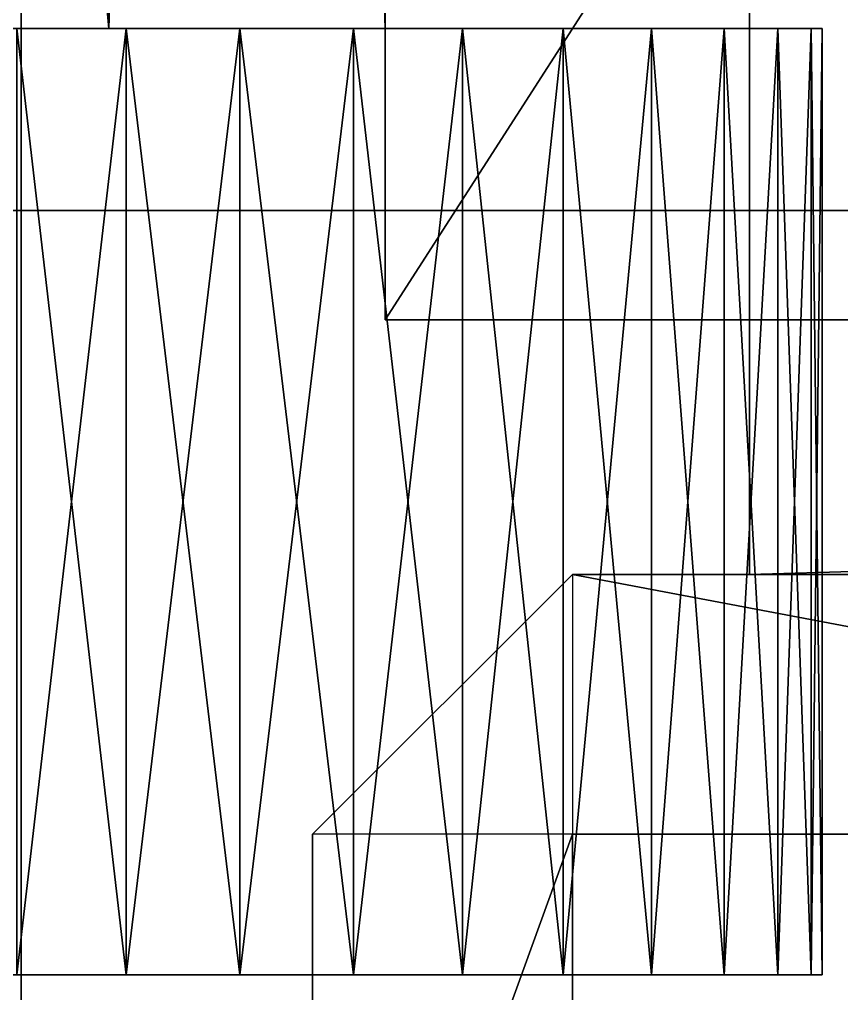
# Model space of a CAD drawing. Header units: millimetres. Extents: x -18 to 4450, y -985 to 970.
# Drawn here: x 1119.95 to 1142.53, y -856.52 to -829.75 of the extents above; entities that cross this region are included whole.
import ezdxf

# ---------------------------------------------------------------- set-up
doc = ezdxf.new("R2010")
doc.units = ezdxf.units.MM
for name, color, linetype in [('body__left_beltline_trim_front_door', 9, 'CONTINUOUS'), ('body__left_door_hinge_pin_cap_1', 9, 'CONTINUOUS'), ('body__left_door_hinge_pin_cap_2', 9, 'CONTINUOUS'), ('body__left_door_hinge_pin_cap_3', 9, 'CONTINUOUS'), ('body__left_door_hinge_pin_cap_4', 9, 'CONTINUOUS'), ('body__left_door_vertical_shut_gap_front', 250, 'CONTINUOUS'), ('body__left_front_fender', 40, 'CONTINUOUS'), ('body__left_side_step_tread_strip_1', 9, 'CONTINUOUS'), ('hard_top__left_roof_gutter_front_end_cap', 9, 'CONTINUOUS'), ('mechanical_clearance__front_steering_lock_sweep_left', 7, 'CONTINUOUS'), ('running_gear__front_left_tire_tire', 250, 'CONTINUOUS')]:
    doc.layers.add(name, color=color, linetype=linetype)

msp = doc.modelspace()

# ---------------------------------------------------------------- linework, layer by layer
at = {"layer": 'body__left_beltline_trim_front_door'}
for points in [[(1139.999986, -845.000029, 1118.000031), (1139.999986, -845.000029, 1146.000028), (1139.999986, -823.000014, 1146.000028)], [(1139.999986, -845.000029, 1118.000031), (1139.999986, -823.000014, 1146.000028), (1139.999986, -823.000014, 1118.000031)], [(1139.999986, -845.000029, 1146.000028), (1919.999957, -845.000029, 1146.000028), (1919.999957, -823.000014, 1146.000028)], [(1139.999986, -845.000029, 1146.000028), (1919.999957, -823.000014, 1146.000028), (1139.999986, -823.000014, 1146.000028)], [(1139.999986, -845.000029, 1118.000031), (1139.999986, -823.000014, 1118.000031), (1919.999957, -823.000014, 1118.000031)], [(1139.999986, -845.000029, 1118.000031), (1919.999957, -823.000014, 1118.000031), (1919.999957, -845.000029, 1118.000031)], [(1139.999986, -845.000029, 1118.000031), (1919.999957, -845.000029, 1118.000031), (1919.999957, -845.000029, 1146.000028)], [(1139.999986, -845.000029, 1118.000031), (1919.999957, -845.000029, 1146.000028), (1139.999986, -845.000029, 1146.000028)]]:
    msp.add_3dface(points, dxfattribs=at)
at = {"layer": 'body__left_door_hinge_pin_cap_1'}
for points in [[(1126.000047, -829.999983, 819.999993), (1110.307455, -829.999983, 823.121428), (1110.000014, -829.999983, 819.999993)], [(1126.000047, -829.999983, 819.999993), (1110.000014, -829.999983, 819.999993), (1110.307455, -829.999983, 816.878557)], [(1126.000047, -829.999983, 819.999993), (1111.217976, -829.999983, 826.12294), (1110.307455, -829.999983, 823.121428)], [(1126.000047, -829.999983, 819.999993), (1110.307455, -829.999983, 816.878557), (1111.217976, -829.999983, 813.877046)], [(1126.000047, -829.999983, 819.999993), (1112.696528, -829.999983, 828.889132), (1111.217976, -829.999983, 826.12294)], [(1126.000047, -829.999983, 819.999993), (1111.217976, -829.999983, 813.877046), (1112.696528, -829.999983, 811.110854)], [(1126.000047, -829.999983, 819.999993), (1114.686251, -829.999983, 831.313729), (1112.696528, -829.999983, 828.889132)], [(1126.000047, -829.999983, 819.999993), (1112.696528, -829.999983, 811.110854), (1114.686251, -829.999983, 808.686316)], [(1126.000047, -829.999983, 819.999993), (1117.110848, -829.999983, 833.303511), (1114.686251, -829.999983, 831.313729)], [(1126.000047, -829.999983, 819.999993), (1114.686251, -829.999983, 808.686316), (1117.110848, -829.999983, 806.696475)], [(1126.000047, -829.999983, 819.999993), (1119.8771, -829.999983, 834.782064), (1117.110848, -829.999983, 833.303511)], [(1126.000047, -829.999983, 819.999993), (1117.110848, -829.999983, 806.696475), (1119.8771, -829.999983, 805.217922)], [(1122.878551, -856.000006, 835.692585), (1122.878551, -829.999983, 835.692585), (1119.8771, -829.999983, 834.782064)], [(1122.878551, -856.000006, 835.692585), (1119.8771, -829.999983, 834.782064), (1119.8771, -856.000006, 834.782064)], [(1126.000047, -829.999983, 819.999993), (1122.878551, -829.999983, 835.692585), (1119.8771, -829.999983, 834.782064)], [(1119.8771, -856.000006, 805.217922), (1119.8771, -829.999983, 805.217922), (1122.878551, -829.999983, 804.307461)], [(1119.8771, -856.000006, 805.217922), (1122.878551, -829.999983, 804.307461), (1122.878551, -856.000006, 804.307461)], [(1126.000047, -829.999983, 819.999993), (1119.8771, -829.999983, 805.217922), (1122.878551, -829.999983, 804.307461)], [(1126.000047, -856.000006, 836.000025), (1126.000047, -829.999983, 836.000025), (1122.878551, -829.999983, 835.692585)], [(1126.000047, -856.000006, 836.000025), (1122.878551, -829.999983, 835.692585), (1122.878551, -856.000006, 835.692585)], [(1126.000047, -829.999983, 819.999993), (1126.000047, -829.999983, 836.000025), (1122.878551, -829.999983, 835.692585)], [(1122.878551, -856.000006, 804.307461), (1122.878551, -829.999983, 804.307461), (1126.000047, -829.999983, 804.00002)], [(1122.878551, -856.000006, 804.307461), (1126.000047, -829.999983, 804.00002), (1126.000047, -856.000006, 804.00002)], [(1126.000047, -829.999983, 819.999993), (1122.878551, -829.999983, 804.307461), (1126.000047, -829.999983, 804.00002)], [(1126.000047, -829.999983, 819.999993), (1141.99996, -829.999983, 819.999993), (1141.692519, -829.999983, 823.121428)], [(1126.000047, -829.999983, 819.999993), (1141.692519, -829.999983, 823.121428), (1140.782118, -829.999983, 826.12294)], [(1126.000047, -829.999983, 819.999993), (1140.782118, -829.999983, 826.12294), (1139.303565, -829.999983, 828.889132)], [(1126.000047, -829.999983, 819.999993), (1139.303565, -829.999983, 828.889132), (1137.313724, -829.999983, 831.313729)], [(1126.000047, -829.999983, 819.999993), (1137.313724, -829.999983, 831.313729), (1134.889126, -829.999983, 833.303511)], [(1126.000047, -829.999983, 819.999993), (1134.889126, -829.999983, 833.303511), (1132.122993, -829.999983, 834.782064)], [(1126.000047, -829.999983, 819.999993), (1132.122993, -829.999983, 834.782064), (1129.121423, -829.999983, 835.692585)], [(1129.121423, -856.000006, 835.692585), (1129.121423, -829.999983, 835.692585), (1126.000047, -829.999983, 836.000025)], [(1129.121423, -856.000006, 835.692585), (1126.000047, -829.999983, 836.000025), (1126.000047, -856.000006, 836.000025)], [(1126.000047, -829.999983, 819.999993), (1129.121423, -829.999983, 835.692585), (1126.000047, -829.999983, 836.000025)], [(1126.000047, -856.000006, 804.00002), (1126.000047, -829.999983, 804.00002), (1129.121423, -829.999983, 804.307461)], [(1126.000047, -856.000006, 804.00002), (1129.121423, -829.999983, 804.307461), (1129.121423, -856.000006, 804.307461)], [(1126.000047, -829.999983, 819.999993), (1126.000047, -829.999983, 804.00002), (1129.121423, -829.999983, 804.307461)], [(1126.000047, -829.999983, 819.999993), (1129.121423, -829.999983, 804.307461), (1132.122993, -829.999983, 805.217922)], [(1126.000047, -829.999983, 819.999993), (1132.122993, -829.999983, 805.217922), (1134.889126, -829.999983, 806.696475)], [(1126.000047, -829.999983, 819.999993), (1134.889126, -829.999983, 806.696475), (1137.313724, -829.999983, 808.686316)], [(1126.000047, -829.999983, 819.999993), (1137.313724, -829.999983, 808.686316), (1139.303565, -829.999983, 811.110854)], [(1126.000047, -829.999983, 819.999993), (1139.303565, -829.999983, 811.110854), (1140.782118, -829.999983, 813.877046)], [(1126.000047, -829.999983, 819.999993), (1140.782118, -829.999983, 813.877046), (1141.692519, -829.999983, 816.878557)], [(1126.000047, -829.999983, 819.999993), (1141.692519, -829.999983, 816.878557), (1141.99996, -829.999983, 819.999993)], [(1132.122993, -856.000006, 834.782064), (1132.122993, -829.999983, 834.782064), (1129.121423, -829.999983, 835.692585)], [(1132.122993, -856.000006, 834.782064), (1129.121423, -829.999983, 835.692585), (1129.121423, -856.000006, 835.692585)], [(1129.121423, -856.000006, 804.307461), (1129.121423, -829.999983, 804.307461), (1132.122993, -829.999983, 805.217922)], [(1129.121423, -856.000006, 804.307461), (1132.122993, -829.999983, 805.217922), (1132.122993, -856.000006, 805.217922)], [(1134.889126, -856.000006, 833.303511), (1134.889126, -829.999983, 833.303511), (1132.122993, -829.999983, 834.782064)], [(1134.889126, -856.000006, 833.303511), (1132.122993, -829.999983, 834.782064), (1132.122993, -856.000006, 834.782064)], [(1132.122993, -856.000006, 805.217922), (1132.122993, -829.999983, 805.217922), (1134.889126, -829.999983, 806.696475)], [(1132.122993, -856.000006, 805.217922), (1134.889126, -829.999983, 806.696475), (1134.889126, -856.000006, 806.696475)], [(1137.313724, -856.000006, 831.313729), (1137.313724, -829.999983, 831.313729), (1134.889126, -829.999983, 833.303511)], [(1137.313724, -856.000006, 831.313729), (1134.889126, -829.999983, 833.303511), (1134.889126, -856.000006, 833.303511)], [(1134.889126, -856.000006, 806.696475), (1134.889126, -829.999983, 806.696475), (1137.313724, -829.999983, 808.686316)], [(1134.889126, -856.000006, 806.696475), (1137.313724, -829.999983, 808.686316), (1137.313724, -856.000006, 808.686316)], [(1139.303565, -856.000006, 828.889132), (1139.303565, -829.999983, 828.889132), (1137.313724, -829.999983, 831.313729)], [(1139.303565, -856.000006, 828.889132), (1137.313724, -829.999983, 831.313729), (1137.313724, -856.000006, 831.313729)], [(1137.313724, -856.000006, 808.686316), (1137.313724, -829.999983, 808.686316), (1139.303565, -829.999983, 811.110854)], [(1137.313724, -856.000006, 808.686316), (1139.303565, -829.999983, 811.110854), (1139.303565, -856.000006, 811.110854)], [(1140.782118, -856.000006, 826.12294), (1140.782118, -829.999983, 826.12294), (1139.303565, -829.999983, 828.889132)], [(1140.782118, -856.000006, 826.12294), (1139.303565, -829.999983, 828.889132), (1139.303565, -856.000006, 828.889132)], [(1139.303565, -856.000006, 811.110854), (1139.303565, -829.999983, 811.110854), (1140.782118, -829.999983, 813.877046)], [(1139.303565, -856.000006, 811.110854), (1140.782118, -829.999983, 813.877046), (1140.782118, -856.000006, 813.877046)], [(1141.692519, -856.000006, 823.121428), (1141.692519, -829.999983, 823.121428), (1140.782118, -829.999983, 826.12294)], [(1141.692519, -856.000006, 823.121428), (1140.782118, -829.999983, 826.12294), (1140.782118, -856.000006, 826.12294)], [(1140.782118, -856.000006, 813.877046), (1140.782118, -829.999983, 813.877046), (1141.692519, -829.999983, 816.878557)], [(1140.782118, -856.000006, 813.877046), (1141.692519, -829.999983, 816.878557), (1141.692519, -856.000006, 816.878557)], [(1141.99996, -856.000006, 819.999993), (1141.99996, -829.999983, 819.999993), (1141.692519, -829.999983, 823.121428)], [(1141.99996, -856.000006, 819.999993), (1141.692519, -829.999983, 823.121428), (1141.692519, -856.000006, 823.121428)], [(1141.692519, -856.000006, 816.878557), (1141.692519, -829.999983, 816.878557), (1141.99996, -829.999983, 819.999993)], [(1141.692519, -856.000006, 816.878557), (1141.99996, -829.999983, 819.999993), (1141.99996, -856.000006, 819.999993)], [(1126.000047, -856.000006, 819.999993), (1110.000014, -856.000006, 819.999993), (1110.307455, -856.000006, 823.121428)], [(1126.000047, -856.000006, 819.999993), (1110.307455, -856.000006, 816.878557), (1110.000014, -856.000006, 819.999993)], [(1126.000047, -856.000006, 819.999993), (1110.307455, -856.000006, 823.121428), (1111.217976, -856.000006, 826.12294)], [(1126.000047, -856.000006, 819.999993), (1111.217976, -856.000006, 813.877046), (1110.307455, -856.000006, 816.878557)], [(1126.000047, -856.000006, 819.999993), (1111.217976, -856.000006, 826.12294), (1112.696528, -856.000006, 828.889132)], [(1126.000047, -856.000006, 819.999993), (1112.696528, -856.000006, 811.110854), (1111.217976, -856.000006, 813.877046)], [(1126.000047, -856.000006, 819.999993), (1112.696528, -856.000006, 828.889132), (1114.686251, -856.000006, 831.313729)], [(1126.000047, -856.000006, 819.999993), (1114.686251, -856.000006, 808.686316), (1112.696528, -856.000006, 811.110854)], [(1126.000047, -856.000006, 819.999993), (1114.686251, -856.000006, 831.313729), (1117.110848, -856.000006, 833.303511)], [(1126.000047, -856.000006, 819.999993), (1117.110848, -856.000006, 806.696475), (1114.686251, -856.000006, 808.686316)], [(1126.000047, -856.000006, 819.999993), (1117.110848, -856.000006, 833.303511), (1119.8771, -856.000006, 834.782064)], [(1126.000047, -856.000006, 819.999993), (1119.8771, -856.000006, 805.217922), (1117.110848, -856.000006, 806.696475)], [(1126.000047, -856.000006, 819.999993), (1119.8771, -856.000006, 834.782064), (1122.878551, -856.000006, 835.692585)], [(1126.000047, -856.000006, 819.999993), (1122.878551, -856.000006, 804.307461), (1119.8771, -856.000006, 805.217922)], [(1126.000047, -856.000006, 819.999993), (1122.878551, -856.000006, 835.692585), (1126.000047, -856.000006, 836.000025)], [(1126.000047, -856.000006, 819.999993), (1126.000047, -856.000006, 804.00002), (1122.878551, -856.000006, 804.307461)], [(1126.000047, -856.000006, 819.999993), (1141.692519, -856.000006, 823.121428), (1141.99996, -856.000006, 819.999993)], [(1126.000047, -856.000006, 819.999993), (1140.782118, -856.000006, 826.12294), (1141.692519, -856.000006, 823.121428)], [(1126.000047, -856.000006, 819.999993), (1139.303565, -856.000006, 828.889132), (1140.782118, -856.000006, 826.12294)], [(1126.000047, -856.000006, 819.999993), (1137.313724, -856.000006, 831.313729), (1139.303565, -856.000006, 828.889132)], [(1126.000047, -856.000006, 819.999993), (1134.889126, -856.000006, 833.303511), (1137.313724, -856.000006, 831.313729)], [(1126.000047, -856.000006, 819.999993), (1132.122993, -856.000006, 834.782064), (1134.889126, -856.000006, 833.303511)], [(1126.000047, -856.000006, 819.999993), (1129.121423, -856.000006, 835.692585), (1132.122993, -856.000006, 834.782064)], [(1126.000047, -856.000006, 819.999993), (1126.000047, -856.000006, 836.000025), (1129.121423, -856.000006, 835.692585)], [(1126.000047, -856.000006, 819.999993), (1129.121423, -856.000006, 804.307461), (1126.000047, -856.000006, 804.00002)], [(1126.000047, -856.000006, 819.999993), (1132.122993, -856.000006, 805.217922), (1129.121423, -856.000006, 804.307461)], [(1126.000047, -856.000006, 819.999993), (1134.889126, -856.000006, 806.696475), (1132.122993, -856.000006, 805.217922)], [(1126.000047, -856.000006, 819.999993), (1137.313724, -856.000006, 808.686316), (1134.889126, -856.000006, 806.696475)], [(1126.000047, -856.000006, 819.999993), (1139.303565, -856.000006, 811.110854), (1137.313724, -856.000006, 808.686316)], [(1126.000047, -856.000006, 819.999993), (1140.782118, -856.000006, 813.877046), (1139.303565, -856.000006, 811.110854)], [(1126.000047, -856.000006, 819.999993), (1141.692519, -856.000006, 816.878557), (1140.782118, -856.000006, 813.877046)], [(1126.000047, -856.000006, 819.999993), (1141.99996, -856.000006, 819.999993), (1141.692519, -856.000006, 816.878557)]]:
    msp.add_3dface(points, dxfattribs=at)
at = {"layer": 'body__left_door_hinge_pin_cap_2'}
for points in [[(1126.000047, -829.999983, 930.000007), (1110.307455, -829.999983, 933.121443), (1110.000014, -829.999983, 930.000007)], [(1126.000047, -829.999983, 930.000007), (1110.000014, -829.999983, 930.000007), (1110.307455, -829.999983, 926.878572)], [(1126.000047, -829.999983, 930.000007), (1111.217976, -829.999983, 936.122954), (1110.307455, -829.999983, 933.121443)], [(1126.000047, -829.999983, 930.000007), (1110.307455, -829.999983, 926.878572), (1111.217976, -829.999983, 923.87706)], [(1126.000047, -829.999983, 930.000007), (1112.696528, -829.999983, 938.889146), (1111.217976, -829.999983, 936.122954)], [(1126.000047, -829.999983, 930.000007), (1111.217976, -829.999983, 923.87706), (1112.696528, -829.999983, 921.110868)], [(1126.000047, -829.999983, 930.000007), (1114.686251, -829.999983, 941.313684), (1112.696528, -829.999983, 938.889146)], [(1126.000047, -829.999983, 930.000007), (1112.696528, -829.999983, 921.110868), (1114.686251, -829.999983, 918.686271)], [(1126.000047, -829.999983, 930.000007), (1117.110848, -829.999983, 943.303525), (1114.686251, -829.999983, 941.313684)], [(1126.000047, -829.999983, 930.000007), (1114.686251, -829.999983, 918.686271), (1117.110848, -829.999983, 916.696489)], [(1126.000047, -829.999983, 930.000007), (1119.8771, -829.999983, 944.782078), (1117.110848, -829.999983, 943.303525)], [(1126.000047, -829.999983, 930.000007), (1117.110848, -829.999983, 916.696489), (1119.8771, -829.999983, 915.217936)], [(1122.878551, -856.000006, 945.692539), (1122.878551, -829.999983, 945.692539), (1119.8771, -829.999983, 944.782078)], [(1122.878551, -856.000006, 945.692539), (1119.8771, -829.999983, 944.782078), (1119.8771, -856.000006, 944.782078)], [(1126.000047, -829.999983, 930.000007), (1122.878551, -829.999983, 945.692539), (1119.8771, -829.999983, 944.782078)], [(1119.8771, -856.000006, 915.217936), (1119.8771, -829.999983, 915.217936), (1122.878551, -829.999983, 914.307415)], [(1119.8771, -856.000006, 915.217936), (1122.878551, -829.999983, 914.307415), (1122.878551, -856.000006, 914.307415)], [(1126.000047, -829.999983, 930.000007), (1119.8771, -829.999983, 915.217936), (1122.878551, -829.999983, 914.307415)], [(1126.000047, -856.000006, 945.99998), (1126.000047, -829.999983, 945.99998), (1122.878551, -829.999983, 945.692539)], [(1126.000047, -856.000006, 945.99998), (1122.878551, -829.999983, 945.692539), (1122.878551, -856.000006, 945.692539)], [(1126.000047, -829.999983, 930.000007), (1126.000047, -829.999983, 945.99998), (1122.878551, -829.999983, 945.692539)], [(1122.878551, -856.000006, 914.307415), (1122.878551, -829.999983, 914.307415), (1126.000047, -829.999983, 913.999975)], [(1122.878551, -856.000006, 914.307415), (1126.000047, -829.999983, 913.999975), (1126.000047, -856.000006, 913.999975)], [(1126.000047, -829.999983, 930.000007), (1122.878551, -829.999983, 914.307415), (1126.000047, -829.999983, 913.999975)], [(1126.000047, -829.999983, 930.000007), (1141.99996, -829.999983, 930.000007), (1141.692519, -829.999983, 933.121443)], [(1126.000047, -829.999983, 930.000007), (1141.692519, -829.999983, 933.121443), (1140.782118, -829.999983, 936.122954)], [(1126.000047, -829.999983, 930.000007), (1140.782118, -829.999983, 936.122954), (1139.303565, -829.999983, 938.889146)], [(1126.000047, -829.999983, 930.000007), (1139.303565, -829.999983, 938.889146), (1137.313724, -829.999983, 941.313684)], [(1126.000047, -829.999983, 930.000007), (1137.313724, -829.999983, 941.313684), (1134.889126, -829.999983, 943.303525)], [(1126.000047, -829.999983, 930.000007), (1134.889126, -829.999983, 943.303525), (1132.122993, -829.999983, 944.782078)], [(1126.000047, -829.999983, 930.000007), (1132.122993, -829.999983, 944.782078), (1129.121423, -829.999983, 945.692539)], [(1129.121423, -856.000006, 945.692539), (1129.121423, -829.999983, 945.692539), (1126.000047, -829.999983, 945.99998)], [(1129.121423, -856.000006, 945.692539), (1126.000047, -829.999983, 945.99998), (1126.000047, -856.000006, 945.99998)], [(1126.000047, -829.999983, 930.000007), (1129.121423, -829.999983, 945.692539), (1126.000047, -829.999983, 945.99998)], [(1126.000047, -856.000006, 913.999975), (1126.000047, -829.999983, 913.999975), (1129.121423, -829.999983, 914.307415)], [(1126.000047, -856.000006, 913.999975), (1129.121423, -829.999983, 914.307415), (1129.121423, -856.000006, 914.307415)], [(1126.000047, -829.999983, 930.000007), (1126.000047, -829.999983, 913.999975), (1129.121423, -829.999983, 914.307415)], [(1126.000047, -829.999983, 930.000007), (1129.121423, -829.999983, 914.307415), (1132.122993, -829.999983, 915.217936)], [(1126.000047, -829.999983, 930.000007), (1132.122993, -829.999983, 915.217936), (1134.889126, -829.999983, 916.696489)], [(1126.000047, -829.999983, 930.000007), (1134.889126, -829.999983, 916.696489), (1137.313724, -829.999983, 918.686271)], [(1126.000047, -829.999983, 930.000007), (1137.313724, -829.999983, 918.686271), (1139.303565, -829.999983, 921.110868)], [(1126.000047, -829.999983, 930.000007), (1139.303565, -829.999983, 921.110868), (1140.782118, -829.999983, 923.87706)], [(1126.000047, -829.999983, 930.000007), (1140.782118, -829.999983, 923.87706), (1141.692519, -829.999983, 926.878572)], [(1126.000047, -829.999983, 930.000007), (1141.692519, -829.999983, 926.878572), (1141.99996, -829.999983, 930.000007)], [(1132.122993, -856.000006, 944.782078), (1132.122993, -829.999983, 944.782078), (1129.121423, -829.999983, 945.692539)], [(1132.122993, -856.000006, 944.782078), (1129.121423, -829.999983, 945.692539), (1129.121423, -856.000006, 945.692539)], [(1129.121423, -856.000006, 914.307415), (1129.121423, -829.999983, 914.307415), (1132.122993, -829.999983, 915.217936)], [(1129.121423, -856.000006, 914.307415), (1132.122993, -829.999983, 915.217936), (1132.122993, -856.000006, 915.217936)], [(1134.889126, -856.000006, 943.303525), (1134.889126, -829.999983, 943.303525), (1132.122993, -829.999983, 944.782078)], [(1134.889126, -856.000006, 943.303525), (1132.122993, -829.999983, 944.782078), (1132.122993, -856.000006, 944.782078)], [(1132.122993, -856.000006, 915.217936), (1132.122993, -829.999983, 915.217936), (1134.889126, -829.999983, 916.696489)], [(1132.122993, -856.000006, 915.217936), (1134.889126, -829.999983, 916.696489), (1134.889126, -856.000006, 916.696489)], [(1137.313724, -856.000006, 941.313684), (1137.313724, -829.999983, 941.313684), (1134.889126, -829.999983, 943.303525)], [(1137.313724, -856.000006, 941.313684), (1134.889126, -829.999983, 943.303525), (1134.889126, -856.000006, 943.303525)], [(1134.889126, -856.000006, 916.696489), (1134.889126, -829.999983, 916.696489), (1137.313724, -829.999983, 918.686271)], [(1134.889126, -856.000006, 916.696489), (1137.313724, -829.999983, 918.686271), (1137.313724, -856.000006, 918.686271)], [(1139.303565, -856.000006, 938.889146), (1139.303565, -829.999983, 938.889146), (1137.313724, -829.999983, 941.313684)], [(1139.303565, -856.000006, 938.889146), (1137.313724, -829.999983, 941.313684), (1137.313724, -856.000006, 941.313684)], [(1137.313724, -856.000006, 918.686271), (1137.313724, -829.999983, 918.686271), (1139.303565, -829.999983, 921.110868)], [(1137.313724, -856.000006, 918.686271), (1139.303565, -829.999983, 921.110868), (1139.303565, -856.000006, 921.110868)], [(1140.782118, -856.000006, 936.122954), (1140.782118, -829.999983, 936.122954), (1139.303565, -829.999983, 938.889146)], [(1140.782118, -856.000006, 936.122954), (1139.303565, -829.999983, 938.889146), (1139.303565, -856.000006, 938.889146)], [(1139.303565, -856.000006, 921.110868), (1139.303565, -829.999983, 921.110868), (1140.782118, -829.999983, 923.87706)], [(1139.303565, -856.000006, 921.110868), (1140.782118, -829.999983, 923.87706), (1140.782118, -856.000006, 923.87706)], [(1141.692519, -856.000006, 933.121443), (1141.692519, -829.999983, 933.121443), (1140.782118, -829.999983, 936.122954)], [(1141.692519, -856.000006, 933.121443), (1140.782118, -829.999983, 936.122954), (1140.782118, -856.000006, 936.122954)], [(1140.782118, -856.000006, 923.87706), (1140.782118, -829.999983, 923.87706), (1141.692519, -829.999983, 926.878572)], [(1140.782118, -856.000006, 923.87706), (1141.692519, -829.999983, 926.878572), (1141.692519, -856.000006, 926.878572)], [(1141.99996, -856.000006, 930.000007), (1141.99996, -829.999983, 930.000007), (1141.692519, -829.999983, 933.121443)], [(1141.99996, -856.000006, 930.000007), (1141.692519, -829.999983, 933.121443), (1141.692519, -856.000006, 933.121443)], [(1141.692519, -856.000006, 926.878572), (1141.692519, -829.999983, 926.878572), (1141.99996, -829.999983, 930.000007)], [(1141.692519, -856.000006, 926.878572), (1141.99996, -829.999983, 930.000007), (1141.99996, -856.000006, 930.000007)], [(1126.000047, -856.000006, 930.000007), (1110.000014, -856.000006, 930.000007), (1110.307455, -856.000006, 933.121443)], [(1126.000047, -856.000006, 930.000007), (1110.307455, -856.000006, 926.878572), (1110.000014, -856.000006, 930.000007)], [(1126.000047, -856.000006, 930.000007), (1110.307455, -856.000006, 933.121443), (1111.217976, -856.000006, 936.122954)], [(1126.000047, -856.000006, 930.000007), (1111.217976, -856.000006, 923.87706), (1110.307455, -856.000006, 926.878572)], [(1126.000047, -856.000006, 930.000007), (1111.217976, -856.000006, 936.122954), (1112.696528, -856.000006, 938.889146)], [(1126.000047, -856.000006, 930.000007), (1112.696528, -856.000006, 921.110868), (1111.217976, -856.000006, 923.87706)], [(1126.000047, -856.000006, 930.000007), (1112.696528, -856.000006, 938.889146), (1114.686251, -856.000006, 941.313684)], [(1126.000047, -856.000006, 930.000007), (1114.686251, -856.000006, 918.686271), (1112.696528, -856.000006, 921.110868)], [(1126.000047, -856.000006, 930.000007), (1114.686251, -856.000006, 941.313684), (1117.110848, -856.000006, 943.303525)], [(1126.000047, -856.000006, 930.000007), (1117.110848, -856.000006, 916.696489), (1114.686251, -856.000006, 918.686271)], [(1126.000047, -856.000006, 930.000007), (1117.110848, -856.000006, 943.303525), (1119.8771, -856.000006, 944.782078)], [(1126.000047, -856.000006, 930.000007), (1119.8771, -856.000006, 915.217936), (1117.110848, -856.000006, 916.696489)], [(1126.000047, -856.000006, 930.000007), (1119.8771, -856.000006, 944.782078), (1122.878551, -856.000006, 945.692539)], [(1126.000047, -856.000006, 930.000007), (1122.878551, -856.000006, 914.307415), (1119.8771, -856.000006, 915.217936)], [(1126.000047, -856.000006, 930.000007), (1122.878551, -856.000006, 945.692539), (1126.000047, -856.000006, 945.99998)], [(1126.000047, -856.000006, 930.000007), (1126.000047, -856.000006, 913.999975), (1122.878551, -856.000006, 914.307415)], [(1126.000047, -856.000006, 930.000007), (1141.692519, -856.000006, 933.121443), (1141.99996, -856.000006, 930.000007)], [(1126.000047, -856.000006, 930.000007), (1140.782118, -856.000006, 936.122954), (1141.692519, -856.000006, 933.121443)], [(1126.000047, -856.000006, 930.000007), (1139.303565, -856.000006, 938.889146), (1140.782118, -856.000006, 936.122954)], [(1126.000047, -856.000006, 930.000007), (1137.313724, -856.000006, 941.313684), (1139.303565, -856.000006, 938.889146)], [(1126.000047, -856.000006, 930.000007), (1134.889126, -856.000006, 943.303525), (1137.313724, -856.000006, 941.313684)], [(1126.000047, -856.000006, 930.000007), (1132.122993, -856.000006, 944.782078), (1134.889126, -856.000006, 943.303525)], [(1126.000047, -856.000006, 930.000007), (1129.121423, -856.000006, 945.692539), (1132.122993, -856.000006, 944.782078)], [(1126.000047, -856.000006, 930.000007), (1126.000047, -856.000006, 945.99998), (1129.121423, -856.000006, 945.692539)], [(1126.000047, -856.000006, 930.000007), (1129.121423, -856.000006, 914.307415), (1126.000047, -856.000006, 913.999975)], [(1126.000047, -856.000006, 930.000007), (1132.122993, -856.000006, 915.217936), (1129.121423, -856.000006, 914.307415)], [(1126.000047, -856.000006, 930.000007), (1134.889126, -856.000006, 916.696489), (1132.122993, -856.000006, 915.217936)], [(1126.000047, -856.000006, 930.000007), (1137.313724, -856.000006, 918.686271), (1134.889126, -856.000006, 916.696489)], [(1126.000047, -856.000006, 930.000007), (1139.303565, -856.000006, 921.110868), (1137.313724, -856.000006, 918.686271)], [(1126.000047, -856.000006, 930.000007), (1140.782118, -856.000006, 923.87706), (1139.303565, -856.000006, 921.110868)], [(1126.000047, -856.000006, 930.000007), (1141.692519, -856.000006, 926.878572), (1140.782118, -856.000006, 923.87706)], [(1126.000047, -856.000006, 930.000007), (1141.99996, -856.000006, 930.000007), (1141.692519, -856.000006, 926.878572)]]:
    msp.add_3dface(points, dxfattribs=at)
at = {"layer": 'body__left_door_hinge_pin_cap_3'}
for points in [[(1126.000047, -829.999983, 1179.999948), (1110.307455, -829.999983, 1183.121443), (1110.000014, -829.999983, 1179.999948)], [(1126.000047, -829.999983, 1179.999948), (1110.000014, -829.999983, 1179.999948), (1110.307455, -829.999983, 1176.878572)], [(1126.000047, -829.999983, 1179.999948), (1111.217976, -829.999983, 1186.122894), (1110.307455, -829.999983, 1183.121443)], [(1126.000047, -829.999983, 1179.999948), (1110.307455, -829.999983, 1176.878572), (1111.217976, -829.999983, 1173.87712)], [(1126.000047, -829.999983, 1179.999948), (1112.696528, -829.999983, 1188.889146), (1111.217976, -829.999983, 1186.122894)], [(1126.000047, -829.999983, 1179.999948), (1111.217976, -829.999983, 1173.87712), (1112.696528, -829.999983, 1171.110868)], [(1126.000047, -829.999983, 1179.999948), (1114.686251, -829.999983, 1191.313744), (1112.696528, -829.999983, 1188.889146)], [(1126.000047, -829.999983, 1179.999948), (1112.696528, -829.999983, 1171.110868), (1114.686251, -829.999983, 1168.686271)], [(1126.000047, -829.999983, 1179.999948), (1117.110848, -829.999983, 1193.303466), (1114.686251, -829.999983, 1191.313744)], [(1126.000047, -829.999983, 1179.999948), (1114.686251, -829.999983, 1168.686271), (1117.110848, -829.999983, 1166.696429)], [(1126.000047, -829.999983, 1179.999948), (1119.8771, -829.999983, 1194.782019), (1117.110848, -829.999983, 1193.303466)], [(1126.000047, -829.999983, 1179.999948), (1117.110848, -829.999983, 1166.696429), (1119.8771, -829.999983, 1165.217876)], [(1122.878551, -856.000006, 1195.692539), (1122.878551, -829.999983, 1195.692539), (1119.8771, -829.999983, 1194.782019)], [(1122.878551, -856.000006, 1195.692539), (1119.8771, -829.999983, 1194.782019), (1119.8771, -856.000006, 1194.782019)], [(1126.000047, -829.999983, 1179.999948), (1122.878551, -829.999983, 1195.692539), (1119.8771, -829.999983, 1194.782019)], [(1119.8771, -856.000006, 1165.217876), (1119.8771, -829.999983, 1165.217876), (1122.878551, -829.999983, 1164.307475)], [(1119.8771, -856.000006, 1165.217876), (1122.878551, -829.999983, 1164.307475), (1122.878551, -856.000006, 1164.307475)], [(1126.000047, -829.999983, 1179.999948), (1119.8771, -829.999983, 1165.217876), (1122.878551, -829.999983, 1164.307475)], [(1126.000047, -856.000006, 1195.99998), (1126.000047, -829.999983, 1195.99998), (1122.878551, -829.999983, 1195.692539)], [(1126.000047, -856.000006, 1195.99998), (1122.878551, -829.999983, 1195.692539), (1122.878551, -856.000006, 1195.692539)], [(1126.000047, -829.999983, 1179.999948), (1126.000047, -829.999983, 1195.99998), (1122.878551, -829.999983, 1195.692539)], [(1122.878551, -856.000006, 1164.307475), (1122.878551, -829.999983, 1164.307475), (1126.000047, -829.999983, 1164.000034)], [(1122.878551, -856.000006, 1164.307475), (1126.000047, -829.999983, 1164.000034), (1126.000047, -856.000006, 1164.000034)], [(1126.000047, -829.999983, 1179.999948), (1122.878551, -829.999983, 1164.307475), (1126.000047, -829.999983, 1164.000034)], [(1126.000047, -829.999983, 1179.999948), (1141.99996, -829.999983, 1179.999948), (1141.692519, -829.999983, 1183.121443)], [(1126.000047, -829.999983, 1179.999948), (1141.692519, -829.999983, 1183.121443), (1140.782118, -829.999983, 1186.122894)], [(1126.000047, -829.999983, 1179.999948), (1140.782118, -829.999983, 1186.122894), (1139.303565, -829.999983, 1188.889146)], [(1126.000047, -829.999983, 1179.999948), (1139.303565, -829.999983, 1188.889146), (1137.313724, -829.999983, 1191.313744)], [(1126.000047, -829.999983, 1179.999948), (1137.313724, -829.999983, 1191.313744), (1134.889126, -829.999983, 1193.303466)], [(1126.000047, -829.999983, 1179.999948), (1134.889126, -829.999983, 1193.303466), (1132.122993, -829.999983, 1194.782019)], [(1126.000047, -829.999983, 1179.999948), (1132.122993, -829.999983, 1194.782019), (1129.121423, -829.999983, 1195.692539)], [(1129.121423, -856.000006, 1195.692539), (1129.121423, -829.999983, 1195.692539), (1126.000047, -829.999983, 1195.99998)], [(1129.121423, -856.000006, 1195.692539), (1126.000047, -829.999983, 1195.99998), (1126.000047, -856.000006, 1195.99998)], [(1126.000047, -829.999983, 1179.999948), (1129.121423, -829.999983, 1195.692539), (1126.000047, -829.999983, 1195.99998)], [(1126.000047, -856.000006, 1164.000034), (1126.000047, -829.999983, 1164.000034), (1129.121423, -829.999983, 1164.307475)], [(1126.000047, -856.000006, 1164.000034), (1129.121423, -829.999983, 1164.307475), (1129.121423, -856.000006, 1164.307475)], [(1126.000047, -829.999983, 1179.999948), (1126.000047, -829.999983, 1164.000034), (1129.121423, -829.999983, 1164.307475)], [(1126.000047, -829.999983, 1179.999948), (1129.121423, -829.999983, 1164.307475), (1132.122993, -829.999983, 1165.217876)], [(1126.000047, -829.999983, 1179.999948), (1132.122993, -829.999983, 1165.217876), (1134.889126, -829.999983, 1166.696429)], [(1126.000047, -829.999983, 1179.999948), (1134.889126, -829.999983, 1166.696429), (1137.313724, -829.999983, 1168.686271)], [(1126.000047, -829.999983, 1179.999948), (1137.313724, -829.999983, 1168.686271), (1139.303565, -829.999983, 1171.110868)], [(1126.000047, -829.999983, 1179.999948), (1139.303565, -829.999983, 1171.110868), (1140.782118, -829.999983, 1173.87712)], [(1126.000047, -829.999983, 1179.999948), (1140.782118, -829.999983, 1173.87712), (1141.692519, -829.999983, 1176.878572)], [(1126.000047, -829.999983, 1179.999948), (1141.692519, -829.999983, 1176.878572), (1141.99996, -829.999983, 1179.999948)], [(1132.122993, -856.000006, 1194.782019), (1132.122993, -829.999983, 1194.782019), (1129.121423, -829.999983, 1195.692539)], [(1132.122993, -856.000006, 1194.782019), (1129.121423, -829.999983, 1195.692539), (1129.121423, -856.000006, 1195.692539)], [(1129.121423, -856.000006, 1164.307475), (1129.121423, -829.999983, 1164.307475), (1132.122993, -829.999983, 1165.217876)], [(1129.121423, -856.000006, 1164.307475), (1132.122993, -829.999983, 1165.217876), (1132.122993, -856.000006, 1165.217876)], [(1134.889126, -856.000006, 1193.303466), (1134.889126, -829.999983, 1193.303466), (1132.122993, -829.999983, 1194.782019)], [(1134.889126, -856.000006, 1193.303466), (1132.122993, -829.999983, 1194.782019), (1132.122993, -856.000006, 1194.782019)], [(1132.122993, -856.000006, 1165.217876), (1132.122993, -829.999983, 1165.217876), (1134.889126, -829.999983, 1166.696429)], [(1132.122993, -856.000006, 1165.217876), (1134.889126, -829.999983, 1166.696429), (1134.889126, -856.000006, 1166.696429)], [(1137.313724, -856.000006, 1191.313744), (1137.313724, -829.999983, 1191.313744), (1134.889126, -829.999983, 1193.303466)], [(1137.313724, -856.000006, 1191.313744), (1134.889126, -829.999983, 1193.303466), (1134.889126, -856.000006, 1193.303466)], [(1134.889126, -856.000006, 1166.696429), (1134.889126, -829.999983, 1166.696429), (1137.313724, -829.999983, 1168.686271)], [(1134.889126, -856.000006, 1166.696429), (1137.313724, -829.999983, 1168.686271), (1137.313724, -856.000006, 1168.686271)], [(1139.303565, -856.000006, 1188.889146), (1139.303565, -829.999983, 1188.889146), (1137.313724, -829.999983, 1191.313744)], [(1139.303565, -856.000006, 1188.889146), (1137.313724, -829.999983, 1191.313744), (1137.313724, -856.000006, 1191.313744)], [(1137.313724, -856.000006, 1168.686271), (1137.313724, -829.999983, 1168.686271), (1139.303565, -829.999983, 1171.110868)], [(1137.313724, -856.000006, 1168.686271), (1139.303565, -829.999983, 1171.110868), (1139.303565, -856.000006, 1171.110868)], [(1140.782118, -856.000006, 1186.122894), (1140.782118, -829.999983, 1186.122894), (1139.303565, -829.999983, 1188.889146)], [(1140.782118, -856.000006, 1186.122894), (1139.303565, -829.999983, 1188.889146), (1139.303565, -856.000006, 1188.889146)], [(1139.303565, -856.000006, 1171.110868), (1139.303565, -829.999983, 1171.110868), (1140.782118, -829.999983, 1173.87712)], [(1139.303565, -856.000006, 1171.110868), (1140.782118, -829.999983, 1173.87712), (1140.782118, -856.000006, 1173.87712)], [(1141.692519, -856.000006, 1183.121443), (1141.692519, -829.999983, 1183.121443), (1140.782118, -829.999983, 1186.122894)], [(1141.692519, -856.000006, 1183.121443), (1140.782118, -829.999983, 1186.122894), (1140.782118, -856.000006, 1186.122894)], [(1140.782118, -856.000006, 1173.87712), (1140.782118, -829.999983, 1173.87712), (1141.692519, -829.999983, 1176.878572)], [(1140.782118, -856.000006, 1173.87712), (1141.692519, -829.999983, 1176.878572), (1141.692519, -856.000006, 1176.878572)], [(1141.99996, -856.000006, 1179.999948), (1141.99996, -829.999983, 1179.999948), (1141.692519, -829.999983, 1183.121443)], [(1141.99996, -856.000006, 1179.999948), (1141.692519, -829.999983, 1183.121443), (1141.692519, -856.000006, 1183.121443)], [(1141.692519, -856.000006, 1176.878572), (1141.692519, -829.999983, 1176.878572), (1141.99996, -829.999983, 1179.999948)], [(1141.692519, -856.000006, 1176.878572), (1141.99996, -829.999983, 1179.999948), (1141.99996, -856.000006, 1179.999948)], [(1126.000047, -856.000006, 1179.999948), (1110.000014, -856.000006, 1179.999948), (1110.307455, -856.000006, 1183.121443)], [(1126.000047, -856.000006, 1179.999948), (1110.307455, -856.000006, 1176.878572), (1110.000014, -856.000006, 1179.999948)], [(1126.000047, -856.000006, 1179.999948), (1110.307455, -856.000006, 1183.121443), (1111.217976, -856.000006, 1186.122894)], [(1126.000047, -856.000006, 1179.999948), (1111.217976, -856.000006, 1173.87712), (1110.307455, -856.000006, 1176.878572)], [(1126.000047, -856.000006, 1179.999948), (1111.217976, -856.000006, 1186.122894), (1112.696528, -856.000006, 1188.889146)], [(1126.000047, -856.000006, 1179.999948), (1112.696528, -856.000006, 1171.110868), (1111.217976, -856.000006, 1173.87712)], [(1126.000047, -856.000006, 1179.999948), (1112.696528, -856.000006, 1188.889146), (1114.686251, -856.000006, 1191.313744)], [(1126.000047, -856.000006, 1179.999948), (1114.686251, -856.000006, 1168.686271), (1112.696528, -856.000006, 1171.110868)], [(1126.000047, -856.000006, 1179.999948), (1114.686251, -856.000006, 1191.313744), (1117.110848, -856.000006, 1193.303466)], [(1126.000047, -856.000006, 1179.999948), (1117.110848, -856.000006, 1166.696429), (1114.686251, -856.000006, 1168.686271)], [(1126.000047, -856.000006, 1179.999948), (1117.110848, -856.000006, 1193.303466), (1119.8771, -856.000006, 1194.782019)], [(1126.000047, -856.000006, 1179.999948), (1119.8771, -856.000006, 1165.217876), (1117.110848, -856.000006, 1166.696429)], [(1126.000047, -856.000006, 1179.999948), (1119.8771, -856.000006, 1194.782019), (1122.878551, -856.000006, 1195.692539)], [(1126.000047, -856.000006, 1179.999948), (1122.878551, -856.000006, 1164.307475), (1119.8771, -856.000006, 1165.217876)], [(1126.000047, -856.000006, 1179.999948), (1122.878551, -856.000006, 1195.692539), (1126.000047, -856.000006, 1195.99998)], [(1126.000047, -856.000006, 1179.999948), (1126.000047, -856.000006, 1164.000034), (1122.878551, -856.000006, 1164.307475)], [(1126.000047, -856.000006, 1179.999948), (1141.692519, -856.000006, 1183.121443), (1141.99996, -856.000006, 1179.999948)], [(1126.000047, -856.000006, 1179.999948), (1140.782118, -856.000006, 1186.122894), (1141.692519, -856.000006, 1183.121443)], [(1126.000047, -856.000006, 1179.999948), (1139.303565, -856.000006, 1188.889146), (1140.782118, -856.000006, 1186.122894)], [(1126.000047, -856.000006, 1179.999948), (1137.313724, -856.000006, 1191.313744), (1139.303565, -856.000006, 1188.889146)], [(1126.000047, -856.000006, 1179.999948), (1134.889126, -856.000006, 1193.303466), (1137.313724, -856.000006, 1191.313744)], [(1126.000047, -856.000006, 1179.999948), (1132.122993, -856.000006, 1194.782019), (1134.889126, -856.000006, 1193.303466)], [(1126.000047, -856.000006, 1179.999948), (1129.121423, -856.000006, 1195.692539), (1132.122993, -856.000006, 1194.782019)], [(1126.000047, -856.000006, 1179.999948), (1126.000047, -856.000006, 1195.99998), (1129.121423, -856.000006, 1195.692539)], [(1126.000047, -856.000006, 1179.999948), (1129.121423, -856.000006, 1164.307475), (1126.000047, -856.000006, 1164.000034)], [(1126.000047, -856.000006, 1179.999948), (1132.122993, -856.000006, 1165.217876), (1129.121423, -856.000006, 1164.307475)], [(1126.000047, -856.000006, 1179.999948), (1134.889126, -856.000006, 1166.696429), (1132.122993, -856.000006, 1165.217876)], [(1126.000047, -856.000006, 1179.999948), (1137.313724, -856.000006, 1168.686271), (1134.889126, -856.000006, 1166.696429)], [(1126.000047, -856.000006, 1179.999948), (1139.303565, -856.000006, 1171.110868), (1137.313724, -856.000006, 1168.686271)], [(1126.000047, -856.000006, 1179.999948), (1140.782118, -856.000006, 1173.87712), (1139.303565, -856.000006, 1171.110868)], [(1126.000047, -856.000006, 1179.999948), (1141.692519, -856.000006, 1176.878572), (1140.782118, -856.000006, 1173.87712)], [(1126.000047, -856.000006, 1179.999948), (1141.99996, -856.000006, 1179.999948), (1141.692519, -856.000006, 1176.878572)]]:
    msp.add_3dface(points, dxfattribs=at)
at = {"layer": 'body__left_door_hinge_pin_cap_4'}
for points in [[(1126.000047, -829.999983, 1289.999962), (1110.307455, -829.999983, 1293.121457), (1110.000014, -829.999983, 1289.999962)], [(1126.000047, -829.999983, 1289.999962), (1110.000014, -829.999983, 1289.999962), (1110.307455, -829.999983, 1286.878586)], [(1126.000047, -829.999983, 1289.999962), (1111.217976, -829.999983, 1296.122909), (1110.307455, -829.999983, 1293.121457)], [(1126.000047, -829.999983, 1289.999962), (1110.307455, -829.999983, 1286.878586), (1111.217976, -829.999983, 1283.877015)], [(1126.000047, -829.999983, 1289.999962), (1112.696528, -829.999983, 1298.88916), (1111.217976, -829.999983, 1296.122909)], [(1126.000047, -829.999983, 1289.999962), (1111.217976, -829.999983, 1283.877015), (1112.696528, -829.999983, 1281.110883)], [(1126.000047, -829.999983, 1289.999962), (1114.686251, -829.999983, 1301.313758), (1112.696528, -829.999983, 1298.88916)], [(1126.000047, -829.999983, 1289.999962), (1112.696528, -829.999983, 1281.110883), (1114.686251, -829.999983, 1278.686285)], [(1126.000047, -829.999983, 1289.999962), (1117.110848, -829.999983, 1303.30348), (1114.686251, -829.999983, 1301.313758)], [(1126.000047, -829.999983, 1289.999962), (1114.686251, -829.999983, 1278.686285), (1117.110848, -829.999983, 1276.696444)], [(1126.000047, -829.999983, 1289.999962), (1119.8771, -829.999983, 1304.782033), (1117.110848, -829.999983, 1303.30348)], [(1126.000047, -829.999983, 1289.999962), (1117.110848, -829.999983, 1276.696444), (1119.8771, -829.999983, 1275.217891)], [(1122.878551, -856.000006, 1305.692554), (1122.878551, -829.999983, 1305.692554), (1119.8771, -829.999983, 1304.782033)], [(1122.878551, -856.000006, 1305.692554), (1119.8771, -829.999983, 1304.782033), (1119.8771, -856.000006, 1304.782033)], [(1126.000047, -829.999983, 1289.999962), (1122.878551, -829.999983, 1305.692554), (1119.8771, -829.999983, 1304.782033)], [(1119.8771, -856.000006, 1275.217891), (1119.8771, -829.999983, 1275.217891), (1122.878551, -829.999983, 1274.307489)], [(1119.8771, -856.000006, 1275.217891), (1122.878551, -829.999983, 1274.307489), (1122.878551, -856.000006, 1274.307489)], [(1126.000047, -829.999983, 1289.999962), (1119.8771, -829.999983, 1275.217891), (1122.878551, -829.999983, 1274.307489)], [(1126.000047, -856.000006, 1305.999994), (1126.000047, -829.999983, 1305.999994), (1122.878551, -829.999983, 1305.692554)], [(1126.000047, -856.000006, 1305.999994), (1122.878551, -829.999983, 1305.692554), (1122.878551, -856.000006, 1305.692554)], [(1126.000047, -829.999983, 1289.999962), (1126.000047, -829.999983, 1305.999994), (1122.878551, -829.999983, 1305.692554)], [(1122.878551, -856.000006, 1274.307489), (1122.878551, -829.999983, 1274.307489), (1126.000047, -829.999983, 1274.000049)], [(1122.878551, -856.000006, 1274.307489), (1126.000047, -829.999983, 1274.000049), (1126.000047, -856.000006, 1274.000049)], [(1126.000047, -829.999983, 1289.999962), (1122.878551, -829.999983, 1274.307489), (1126.000047, -829.999983, 1274.000049)], [(1126.000047, -829.999983, 1289.999962), (1141.99996, -829.999983, 1289.999962), (1141.692519, -829.999983, 1293.121457)], [(1126.000047, -829.999983, 1289.999962), (1141.692519, -829.999983, 1293.121457), (1140.782118, -829.999983, 1296.122909)], [(1126.000047, -829.999983, 1289.999962), (1140.782118, -829.999983, 1296.122909), (1139.303565, -829.999983, 1298.88916)], [(1126.000047, -829.999983, 1289.999962), (1139.303565, -829.999983, 1298.88916), (1137.313724, -829.999983, 1301.313758)], [(1126.000047, -829.999983, 1289.999962), (1137.313724, -829.999983, 1301.313758), (1134.889126, -829.999983, 1303.30348)], [(1126.000047, -829.999983, 1289.999962), (1134.889126, -829.999983, 1303.30348), (1132.122993, -829.999983, 1304.782033)], [(1126.000047, -829.999983, 1289.999962), (1132.122993, -829.999983, 1304.782033), (1129.121423, -829.999983, 1305.692554)], [(1129.121423, -856.000006, 1305.692554), (1129.121423, -829.999983, 1305.692554), (1126.000047, -829.999983, 1305.999994)], [(1129.121423, -856.000006, 1305.692554), (1126.000047, -829.999983, 1305.999994), (1126.000047, -856.000006, 1305.999994)], [(1126.000047, -829.999983, 1289.999962), (1129.121423, -829.999983, 1305.692554), (1126.000047, -829.999983, 1305.999994)], [(1126.000047, -856.000006, 1274.000049), (1126.000047, -829.999983, 1274.000049), (1129.121423, -829.999983, 1274.307489)], [(1126.000047, -856.000006, 1274.000049), (1129.121423, -829.999983, 1274.307489), (1129.121423, -856.000006, 1274.307489)], [(1126.000047, -829.999983, 1289.999962), (1126.000047, -829.999983, 1274.000049), (1129.121423, -829.999983, 1274.307489)], [(1126.000047, -829.999983, 1289.999962), (1129.121423, -829.999983, 1274.307489), (1132.122993, -829.999983, 1275.217891)], [(1126.000047, -829.999983, 1289.999962), (1132.122993, -829.999983, 1275.217891), (1134.889126, -829.999983, 1276.696444)], [(1126.000047, -829.999983, 1289.999962), (1134.889126, -829.999983, 1276.696444), (1137.313724, -829.999983, 1278.686285)], [(1126.000047, -829.999983, 1289.999962), (1137.313724, -829.999983, 1278.686285), (1139.303565, -829.999983, 1281.110883)], [(1126.000047, -829.999983, 1289.999962), (1139.303565, -829.999983, 1281.110883), (1140.782118, -829.999983, 1283.877015)], [(1126.000047, -829.999983, 1289.999962), (1140.782118, -829.999983, 1283.877015), (1141.692519, -829.999983, 1286.878586)], [(1126.000047, -829.999983, 1289.999962), (1141.692519, -829.999983, 1286.878586), (1141.99996, -829.999983, 1289.999962)], [(1132.122993, -856.000006, 1304.782033), (1132.122993, -829.999983, 1304.782033), (1129.121423, -829.999983, 1305.692554)], [(1132.122993, -856.000006, 1304.782033), (1129.121423, -829.999983, 1305.692554), (1129.121423, -856.000006, 1305.692554)], [(1129.121423, -856.000006, 1274.307489), (1129.121423, -829.999983, 1274.307489), (1132.122993, -829.999983, 1275.217891)], [(1129.121423, -856.000006, 1274.307489), (1132.122993, -829.999983, 1275.217891), (1132.122993, -856.000006, 1275.217891)], [(1134.889126, -856.000006, 1303.30348), (1134.889126, -829.999983, 1303.30348), (1132.122993, -829.999983, 1304.782033)], [(1134.889126, -856.000006, 1303.30348), (1132.122993, -829.999983, 1304.782033), (1132.122993, -856.000006, 1304.782033)], [(1132.122993, -856.000006, 1275.217891), (1132.122993, -829.999983, 1275.217891), (1134.889126, -829.999983, 1276.696444)], [(1132.122993, -856.000006, 1275.217891), (1134.889126, -829.999983, 1276.696444), (1134.889126, -856.000006, 1276.696444)], [(1137.313724, -856.000006, 1301.313758), (1137.313724, -829.999983, 1301.313758), (1134.889126, -829.999983, 1303.30348)], [(1137.313724, -856.000006, 1301.313758), (1134.889126, -829.999983, 1303.30348), (1134.889126, -856.000006, 1303.30348)], [(1134.889126, -856.000006, 1276.696444), (1134.889126, -829.999983, 1276.696444), (1137.313724, -829.999983, 1278.686285)], [(1134.889126, -856.000006, 1276.696444), (1137.313724, -829.999983, 1278.686285), (1137.313724, -856.000006, 1278.686285)], [(1139.303565, -856.000006, 1298.88916), (1139.303565, -829.999983, 1298.88916), (1137.313724, -829.999983, 1301.313758)], [(1139.303565, -856.000006, 1298.88916), (1137.313724, -829.999983, 1301.313758), (1137.313724, -856.000006, 1301.313758)], [(1137.313724, -856.000006, 1278.686285), (1137.313724, -829.999983, 1278.686285), (1139.303565, -829.999983, 1281.110883)], [(1137.313724, -856.000006, 1278.686285), (1139.303565, -829.999983, 1281.110883), (1139.303565, -856.000006, 1281.110883)], [(1140.782118, -856.000006, 1296.122909), (1140.782118, -829.999983, 1296.122909), (1139.303565, -829.999983, 1298.88916)], [(1140.782118, -856.000006, 1296.122909), (1139.303565, -829.999983, 1298.88916), (1139.303565, -856.000006, 1298.88916)], [(1139.303565, -856.000006, 1281.110883), (1139.303565, -829.999983, 1281.110883), (1140.782118, -829.999983, 1283.877015)], [(1139.303565, -856.000006, 1281.110883), (1140.782118, -829.999983, 1283.877015), (1140.782118, -856.000006, 1283.877015)], [(1141.692519, -856.000006, 1293.121457), (1141.692519, -829.999983, 1293.121457), (1140.782118, -829.999983, 1296.122909)], [(1141.692519, -856.000006, 1293.121457), (1140.782118, -829.999983, 1296.122909), (1140.782118, -856.000006, 1296.122909)], [(1140.782118, -856.000006, 1283.877015), (1140.782118, -829.999983, 1283.877015), (1141.692519, -829.999983, 1286.878586)], [(1140.782118, -856.000006, 1283.877015), (1141.692519, -829.999983, 1286.878586), (1141.692519, -856.000006, 1286.878586)], [(1141.99996, -856.000006, 1289.999962), (1141.99996, -829.999983, 1289.999962), (1141.692519, -829.999983, 1293.121457)], [(1141.99996, -856.000006, 1289.999962), (1141.692519, -829.999983, 1293.121457), (1141.692519, -856.000006, 1293.121457)], [(1141.692519, -856.000006, 1286.878586), (1141.692519, -829.999983, 1286.878586), (1141.99996, -829.999983, 1289.999962)], [(1141.692519, -856.000006, 1286.878586), (1141.99996, -829.999983, 1289.999962), (1141.99996, -856.000006, 1289.999962)], [(1126.000047, -856.000006, 1289.999962), (1110.000014, -856.000006, 1289.999962), (1110.307455, -856.000006, 1293.121457)], [(1126.000047, -856.000006, 1289.999962), (1110.307455, -856.000006, 1286.878586), (1110.000014, -856.000006, 1289.999962)], [(1126.000047, -856.000006, 1289.999962), (1110.307455, -856.000006, 1293.121457), (1111.217976, -856.000006, 1296.122909)], [(1126.000047, -856.000006, 1289.999962), (1111.217976, -856.000006, 1283.877015), (1110.307455, -856.000006, 1286.878586)], [(1126.000047, -856.000006, 1289.999962), (1111.217976, -856.000006, 1296.122909), (1112.696528, -856.000006, 1298.88916)], [(1126.000047, -856.000006, 1289.999962), (1112.696528, -856.000006, 1281.110883), (1111.217976, -856.000006, 1283.877015)], [(1126.000047, -856.000006, 1289.999962), (1112.696528, -856.000006, 1298.88916), (1114.686251, -856.000006, 1301.313758)], [(1126.000047, -856.000006, 1289.999962), (1114.686251, -856.000006, 1278.686285), (1112.696528, -856.000006, 1281.110883)], [(1126.000047, -856.000006, 1289.999962), (1114.686251, -856.000006, 1301.313758), (1117.110848, -856.000006, 1303.30348)], [(1126.000047, -856.000006, 1289.999962), (1117.110848, -856.000006, 1276.696444), (1114.686251, -856.000006, 1278.686285)], [(1126.000047, -856.000006, 1289.999962), (1117.110848, -856.000006, 1303.30348), (1119.8771, -856.000006, 1304.782033)], [(1126.000047, -856.000006, 1289.999962), (1119.8771, -856.000006, 1275.217891), (1117.110848, -856.000006, 1276.696444)], [(1126.000047, -856.000006, 1289.999962), (1119.8771, -856.000006, 1304.782033), (1122.878551, -856.000006, 1305.692554)], [(1126.000047, -856.000006, 1289.999962), (1122.878551, -856.000006, 1274.307489), (1119.8771, -856.000006, 1275.217891)], [(1126.000047, -856.000006, 1289.999962), (1122.878551, -856.000006, 1305.692554), (1126.000047, -856.000006, 1305.999994)], [(1126.000047, -856.000006, 1289.999962), (1126.000047, -856.000006, 1274.000049), (1122.878551, -856.000006, 1274.307489)], [(1126.000047, -856.000006, 1289.999962), (1141.692519, -856.000006, 1293.121457), (1141.99996, -856.000006, 1289.999962)], [(1126.000047, -856.000006, 1289.999962), (1140.782118, -856.000006, 1296.122909), (1141.692519, -856.000006, 1293.121457)], [(1126.000047, -856.000006, 1289.999962), (1139.303565, -856.000006, 1298.88916), (1140.782118, -856.000006, 1296.122909)], [(1126.000047, -856.000006, 1289.999962), (1137.313724, -856.000006, 1301.313758), (1139.303565, -856.000006, 1298.88916)], [(1126.000047, -856.000006, 1289.999962), (1134.889126, -856.000006, 1303.30348), (1137.313724, -856.000006, 1301.313758)], [(1126.000047, -856.000006, 1289.999962), (1132.122993, -856.000006, 1304.782033), (1134.889126, -856.000006, 1303.30348)], [(1126.000047, -856.000006, 1289.999962), (1129.121423, -856.000006, 1305.692554), (1132.122993, -856.000006, 1304.782033)], [(1126.000047, -856.000006, 1289.999962), (1126.000047, -856.000006, 1305.999994), (1129.121423, -856.000006, 1305.692554)], [(1126.000047, -856.000006, 1289.999962), (1129.121423, -856.000006, 1274.307489), (1126.000047, -856.000006, 1274.000049)], [(1126.000047, -856.000006, 1289.999962), (1132.122993, -856.000006, 1275.217891), (1129.121423, -856.000006, 1274.307489)], [(1126.000047, -856.000006, 1289.999962), (1134.889126, -856.000006, 1276.696444), (1132.122993, -856.000006, 1275.217891)], [(1126.000047, -856.000006, 1289.999962), (1137.313724, -856.000006, 1278.686285), (1134.889126, -856.000006, 1276.696444)], [(1126.000047, -856.000006, 1289.999962), (1139.303565, -856.000006, 1281.110883), (1137.313724, -856.000006, 1278.686285)], [(1126.000047, -856.000006, 1289.999962), (1140.782118, -856.000006, 1283.877015), (1139.303565, -856.000006, 1281.110883)], [(1126.000047, -856.000006, 1289.999962), (1141.692519, -856.000006, 1286.878586), (1140.782118, -856.000006, 1283.877015)], [(1126.000047, -856.000006, 1289.999962), (1141.99996, -856.000006, 1289.999962), (1141.692519, -856.000006, 1286.878586)]]:
    msp.add_3dface(points, dxfattribs=at)
at = {"layer": 'body__left_door_vertical_shut_gap_front'}
for points in [[(1129.999995, -838, 779.999971), (1129.999995, -838, 1559.999943), (1129.999995, -810.000002, 1559.999943)], [(1129.999995, -838, 779.999971), (1129.999995, -810.000002, 1559.999943), (1129.999995, -810.000002, 779.999971)], [(1129.999995, -838, 1559.999943), (1148.000002, -838, 1559.999943), (1148.000002, -810.000002, 1559.999943)], [(1129.999995, -838, 1559.999943), (1148.000002, -810.000002, 1559.999943), (1129.999995, -810.000002, 1559.999943)], [(1129.999995, -838, 779.999971), (1129.999995, -810.000002, 779.999971), (1148.000002, -810.000002, 779.999971)], [(1129.999995, -838, 779.999971), (1148.000002, -810.000002, 779.999971), (1148.000002, -838, 779.999971)], [(1129.999995, -838, 779.999971), (1148.000002, -838, 779.999971), (1148.000002, -838, 1559.999943)], [(1129.999995, -838, 779.999971), (1148.000002, -838, 1559.999943), (1129.999995, -838, 1559.999943)]]:
    msp.add_3dface(points, dxfattribs=at)
at = {"layer": 'body__left_front_fender'}
for points in [[(1129.999995, -819.000006, 796.000004), (1093.999982, -855.000019, 796.000004), (1093.999982, -855.000019, 984.000027)], [(1129.999995, -819.000006, 796.000004), (1093.999982, -855.000019, 984.000027), (1129.999995, -819.000006, 984.000027)], [(1129.999995, -819.000006, 796.000004), (1093.999982, -855.000019, 796.000004), (1093.999982, -819.000006, 759.99999)], [(1129.999995, -819.000006, 984.000027), (1093.999982, -855.000019, 984.000027), (1093.999982, -819.000006, 1019.999981)]]:
    msp.add_3dface(points, dxfattribs=at)
at = {"layer": 'body__left_side_step_tread_strip_1'}
for points in [[(1120.000005, -953.000009, 674.000025), (1120.000005, -953.000009, 685.99999), (1120.000005, -791.000009, 685.99999)], [(1120.000005, -953.000009, 674.000025), (1120.000005, -791.000009, 685.99999), (1120.000005, -791.000009, 674.000025)], [(1120.000005, -953.000009, 685.99999), (1250, -953.000009, 685.99999), (1250, -791.000009, 685.99999)], [(1120.000005, -953.000009, 685.99999), (1250, -791.000009, 685.99999), (1120.000005, -791.000009, 685.99999)], [(1120.000005, -953.000009, 674.000025), (1120.000005, -791.000009, 674.000025), (1250, -791.000009, 674.000025)], [(1120.000005, -953.000009, 674.000025), (1250, -791.000009, 674.000025), (1250, -953.000009, 674.000025)]]:
    msp.add_3dface(points, dxfattribs=at)
at = {"layer": 'hard_top__left_roof_gutter_front_end_cap'}
for points in [[(1128.000021, -852.140009, 1819.139957), (1135.139942, -845.000029, 1819.139957), (1135.139942, -845.000029, 1846.860051)], [(1128.000021, -852.140009, 1819.139957), (1135.139942, -845.000029, 1846.860051), (1128.000021, -852.140009, 1846.860051)], [(1128.000021, -852.140009, 1819.139957), (1135.139942, -845.000029, 1819.139957), (1135.139942, -852.140009, 1812.000036)], [(1128.000021, -852.140009, 1846.860051), (1135.139942, -845.000029, 1846.860051), (1135.139942, -852.140009, 1853.999972)], [(1135.139942, -845.000029, 1819.139957), (1135.139942, -845.000029, 1846.860051), (1172.860026, -845.000029, 1846.860051)], [(1135.139942, -845.000029, 1819.139957), (1172.860026, -845.000029, 1846.860051), (1172.860026, -845.000029, 1819.139957)], [(1135.139942, -845.000029, 1819.139957), (1135.139942, -852.140009, 1812.000036), (1172.860026, -852.140009, 1812.000036)], [(1135.139942, -845.000029, 1819.139957), (1172.860026, -852.140009, 1812.000036), (1172.860026, -845.000029, 1819.139957)], [(1135.139942, -845.000029, 1846.860051), (1135.139942, -852.140009, 1853.999972), (1172.860026, -852.140009, 1853.999972)], [(1135.139942, -845.000029, 1846.860051), (1172.860026, -852.140009, 1853.999972), (1172.860026, -845.000029, 1846.860051)], [(1128.000021, -871.860027, 1819.139957), (1128.000021, -871.860027, 1846.860051), (1128.000021, -852.140009, 1846.860051)], [(1128.000021, -871.860027, 1819.139957), (1128.000021, -852.140009, 1846.860051), (1128.000021, -852.140009, 1819.139957)], [(1128.000021, -871.860027, 1819.139957), (1135.139942, -871.860027, 1812.000036), (1135.139942, -852.140009, 1812.000036)], [(1128.000021, -871.860027, 1819.139957), (1135.139942, -852.140009, 1812.000036), (1128.000021, -852.140009, 1819.139957)], [(1128.000021, -871.860027, 1846.860051), (1135.139942, -871.860027, 1853.999972), (1135.139942, -852.140009, 1853.999972)], [(1128.000021, -871.860027, 1846.860051), (1135.139942, -852.140009, 1853.999972), (1128.000021, -852.140009, 1846.860051)], [(1135.139942, -871.860027, 1853.999972), (1172.860026, -871.860027, 1853.999972), (1172.860026, -852.140009, 1853.999972)], [(1135.139942, -871.860027, 1853.999972), (1172.860026, -852.140009, 1853.999972), (1135.139942, -852.140009, 1853.999972)], [(1135.139942, -871.860027, 1812.000036), (1135.139942, -852.140009, 1812.000036), (1172.860026, -852.140009, 1812.000036)], [(1135.139942, -871.860027, 1812.000036), (1172.860026, -852.140009, 1812.000036), (1172.860026, -871.860027, 1812.000036)]]:
    msp.add_3dface(points, dxfattribs=at)
at = {"layer": 'mechanical_clearance__front_steering_lock_sweep_left'}
for points in [[(763.000011, -834.999979, 508.000016), (763.000011, -827.000022, 500), (1167.000055, -827.000022, 500)], [(763.000011, -834.999979, 508.000016), (1167.000055, -827.000022, 500), (1167.000055, -834.999979, 508.000016)], [(763.000011, -834.999979, 741.999984), (763.000011, -827.000022, 750), (1167.000055, -827.000022, 750)], [(763.000011, -834.999979, 741.999984), (1167.000055, -827.000022, 750), (1167.000055, -834.999979, 741.999984)], [(763.000011, -834.999979, 508.000016), (1167.000055, -834.999979, 508.000016), (1167.000055, -834.999979, 741.999984)], [(763.000011, -834.999979, 508.000016), (1167.000055, -834.999979, 741.999984), (763.000011, -834.999979, 741.999984)]]:
    msp.add_3dface(points, dxfattribs=at)
at = {"layer": 'running_gear__front_left_tire_tire'}
for points in [[(1122.410178, -829.999983, 472.06068), (1122.410178, -579.999983, 472.06068), (1099.932432, -579.999983, 546.159983)], [(1122.410178, -829.999983, 472.06068), (1099.932432, -579.999983, 546.159983), (1099.932432, -829.999983, 546.159983)], [(1099.932432, -829.999983, 243.840039), (1099.932432, -579.999983, 243.840039), (1122.410178, -579.999983, 317.939311)], [(1099.932432, -829.999983, 243.840039), (1122.410178, -579.999983, 317.939311), (1122.410178, -829.999983, 317.939311)], [(1129.999995, -829.999983, 395.000011), (1129.999995, -579.999983, 395.000011), (1122.410178, -579.999983, 472.06068)], [(1129.999995, -829.999983, 395.000011), (1122.410178, -579.999983, 472.06068), (1122.410178, -829.999983, 472.06068)], [(1122.410178, -829.999983, 317.939311), (1122.410178, -579.999983, 317.939311), (1129.999995, -579.999983, 395.000011)], [(1122.410178, -829.999983, 317.939311), (1129.999995, -579.999983, 395.000011), (1129.999995, -829.999983, 395.000011)], [(735.000014, -829.999983, 395.000011), (1122.410178, -829.999983, 472.06068), (1129.999995, -829.999983, 395.000011)], [(735.000014, -829.999983, 395.000011), (1099.932432, -829.999983, 546.159983), (1122.410178, -829.999983, 472.06068)], [(735.000014, -829.999983, 395.000011), (1122.410178, -829.999983, 317.939311), (1099.932432, -829.999983, 243.840039)], [(735.000014, -829.999983, 395.000011), (1129.999995, -829.999983, 395.000011), (1122.410178, -829.999983, 317.939311)]]:
    msp.add_3dface(points, dxfattribs=at)

doc.saveas('drawing.dxf')
